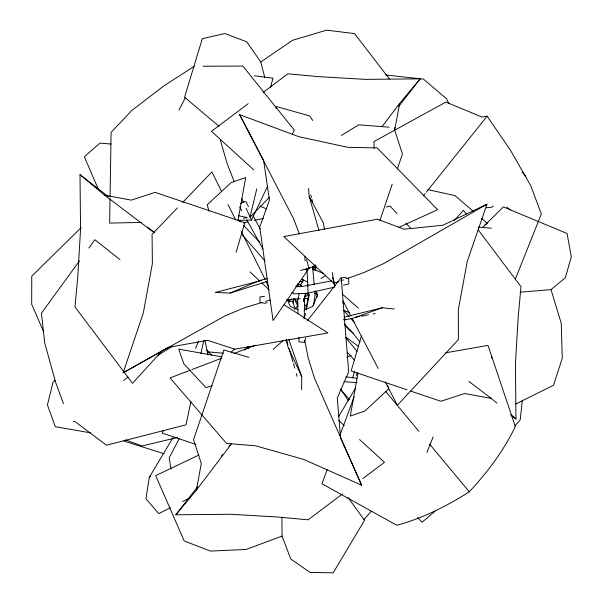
<?xml version="1.0" encoding="UTF-8"?>
<svg xmlns="http://www.w3.org/2000/svg" width="603" height="603" viewBox="0 0 603 603"><rect width="100%" height="100%" fill="white"/><g stroke="black" fill="none" stroke-linecap="round" stroke-linejoin="round"><path stroke-width="0.9" d="M301.606 389.711L301.756 376.694L288.799 339.542M110.04 198.786L109.656 223.095L141.584 222.409M110.07 196.917L111.103 132.396L131.823 110.455L163.549 86.146L194.249 66.307M304.251 318.437L304.643 296.533L305.57 293.035M315.61 270.611L315.776 267.023L314.042 270.227M293.555 298.719L292.983 303.317M316.974 297.324L317.261 294L314.728 293.45M522.326 400.158L520.268 419.696L514.924 425.944M394.611 129.449L394.852 127.587M313.454 305.691L315.113 294.875L314.789 291.196M306.279 310.04L309.166 294.52L305.638 309.339M172.933 437.718L149.348 477.237L145.918 498.726L158.732 513.643L170.272 507.794M237.914 220.826L245.7 177.546L231.062 182.656L207.236 204.771L208.962 211.095M358.061 372.805L350.283 416.085L364.921 410.982L388.747 388.86L387.759 385.249M342.557 493.887L308.118 519.824L277.862 517.027L230.776 514.269L175.82 514.789L196.352 490.201L201.304 463.496L193.54 439.7L223.871 349.996L248.888 357.33M263.157 92.417L287.857 73.807L318.113 76.611L365.199 79.362L420.155 78.842L399.623 103.437L394.671 130.142L402.442 153.938L397.332 169.036M305.578 313.59L304.108 318.791M190.819 401.975L186.033 424.821L106.475 445.218L75.036 421.587L73.28 421.391M200.957 353.554L203.641 340.763M299.216 293.495L297.663 300.626L297.98 313.545M300.776 286.372L301.357 283.696L303.392 279.566M304.643 296.533L303.573 301.349L305.932 293.638M305.156 256.335L304.749 258.084L305.186 260.865M256.75 188.89L249.966 217.253L269.549 197.151M276.016 108.367L276.46 106.535L309.686 115.949L312.776 120.51M270.596 87.329L272.918 78.209L254.398 75.744M307.424 286.048L307.892 284.299M236.165 252.182L244.81 222.695L155.107 192.365L131.311 200.136L104.605 195.184L80.018 174.651L80.538 229.607L77.779 276.687L74.983 306.95L132.502 383.304L162.84 350.079M361.385 336.09L351.165 370.935L407.123 389.855M352.627 377.9L354.489 371.584M305.698 337.997L304.394 342.293L299.013 341.916L298.809 337.371M356.29 375.601L357.149 372.925M261.988 302.487L244.841 307.613L225.205 315.784L123.148 372.812L143.326 312.882L152.393 263.586L152.054 234.348L177.425 207.892M379.913 220.547L392.229 184.134M335.095 285.845L333.791 283.342L283.832 236.602L377.365 219.236L404.198 229.215L442.956 225.213L486.96 204.221L467.295 261.363L458.333 309.61L458.386 339.557L397.4 405.269L385.204 381.88M327.143 469.722L321.934 483.787L396.842 525.281C422.718 518.271 446.763 506.128 469.315 491.799C487.473 472.194 503.754 450.735 515.301 426.54L487.985 345.383L445.527 352.83M339.836 435.449L354.157 396.789M163.262 430.504L162.23 433.127L195.719 444.328M195.606 348.406L198.357 341.419M515.309 279.219L541.328 213.952L530.715 185.649L510.718 150.682L487.149 116.16L482.038 117.072L445.888 102.103L373.898 141.592L374.161 148.165M426.924 452.408L433.142 437.009M238.328 220.329L251.474 220.042L267.642 186.116M292.297 134.386L294.324 130.142L242.851 66.081L203.128 66.224M178.963 110.108L185.302 97.776M179.212 438.69L169.194 457.752L170.928 468.855M338.66 416.5L355.491 388.196M315.279 264.77L313.296 267.958L315.949 265.297M300.234 286.779L301.123 285.392M314.932 265.682L308.962 268.403L273.069 320.6L259.727 227.03L269.458 200.196L263.647 160.496L239.655 114.676L298.922 136.723L347.908 147.336L377.139 147.916L437.642 209.708L398.447 227.587M79.46 260.933L41.441 313.168L44.765 343.197L55.499 381.91L63.428 403.626M88.822 248.059L94.882 239.73L119.974 259.599M382.053 126.638L399.623 103.437M196.352 490.201L231.492 443.8M398.824 106.286L420.155 78.842M175.82 514.789L197.731 486.606M221.376 456.2L222.53 454.715M228.869 446.552L230.022 445.074M307.311 320.841L341.238 277.591L348.677 371.817L337.281 397.988L340.582 437.974L361.657 485.211L303.889 459.486L255.664 445.813L226.524 443.401L170.023 377.93L190.149 370.242M423.374 195.854L425.13 193.661M426.298 192.199L487.149 116.16M363.941 519.605L371.244 511.261M294.988 308.751L298.04 305.337M305.992 296.442L308.435 293.706M453.999 220.713L463.481 210.326L466.3 214.073M182.634 202.465L211.909 171.938L221.467 191.241M149.348 477.237L150.667 475.895M482.702 227.369L503.339 206.919L567.061 233.489L571.297 256.803L565.32 277.81L551.014 289.606L520.08 292.206M81.224 227.55L31.748 276.212L31.703 304.364L43.71 331.838M231.273 352.205L234.62 348.949M312.912 268.267L315.588 265.735M493.39 205.924L492.01 207.183L486.417 207.749M244.464 350.109L248.594 346.363M55.069 380.395L53.034 382.212L47.441 404.922L55.295 426.713L90.533 432.841M273.174 349.378L283.018 340.672M435.065 511.14L422.062 522.266L417.547 517.517M288.121 301.719L291.739 298.892M240.74 203.693L242.76 202.163L245.934 201.59L248.428 206.595M248.18 103.693L211.502 131.326L253.727 169.88M123.607 380.478L128.1 377.101M362.772 478.661L384.48 462.305L359.561 439.549M294.573 309.286L296.058 308.201M264.74 77.403L260.775 62.003L292.508 40.326L326.622 30.15L354.564 33.617L389.417 78.978M320.932 278.616L325.597 275.443M315.467 293.721L317.02 292.696M484.933 224.829L487.314 223.329L481.691 218.505M157.458 355.619L172.285 346.424M341.434 135.426L358.664 124.844L389.282 127.165M486.96 204.221L384.058 263.383L364.144 272.458L346.8 278.676M123.148 372.812L168.192 347.388L207.688 340.341L234.816 349.22L327.926 332.946L284.028 304.749M182.634 501.523L190.051 497.761M515.603 404.093L553.546 385.227L562.267 358.182L561.265 323.396L551.014 289.606M198.922 455.024L155.717 475.639L184.194 540.974L210.477 551.089L246.039 549.454L282.068 536.09L281.918 517.382M261.596 280.501L215.301 292.432L230.165 293.073L259.576 280.508L267.777 278.48M304.116 310.032L312.746 306.46L317.397 295.236L315.603 290.917M191.897 369.571L221.64 358.205M233.889 353.516L255.762 345.157M346.702 357.164L351.104 355.536M333.791 283.342L338.992 281.473M340.725 280.855L343.326 279.92M394.354 309.03L382.332 307.756L352.19 318.452L343.868 319.959M297.535 285.174L300.173 284.254L300.565 286.063M230.165 293.073L267.702 281.292M305.246 269.511L309.716 268.101L300.603 270.363M265.599 301.41L270.106 300.06M331.831 280.87L302.035 286.5L295.545 286.387M340.785 278.39L344.366 277.395L348.685 278.578L348.798 283.983L343.544 285.151M386.425 207.048L390.035 206.06L396.985 213.552M212.264 385.845L205.947 387.571L183.825 363.745L178.722 349.107L222.002 356.893M306.995 268.81L309.716 268.101M344.125 317.163L382.332 307.756M177.636 437.454L142.052 445.986L125.567 439.919M243.469 222.891L248.014 221.859M254.383 220.404L263.481 218.339M334.801 287.103L306.671 293.382L293.231 293.827M267.212 302.721L264.438 303.249L260.044 302.352L259.908 296.962L264.416 296.329M343.718 319.567L345.564 319.213M355.695 317.268L359.373 316.56M361.212 316.213L368.584 314.796M373.189 313.914L375.028 313.56M243.642 218.263L247.343 217.577L238.125 215.663M288.272 301.771L292.779 300.98L294.566 307.259M291.724 292.824L293.555 292.606M286.508 299.759L300.158 298.719M303.799 298.44L308.299 298.749M287.895 300.58L289.734 300.686M110.967 144.027L99.902 143.122L84.36 156.757L98.613 189.87M343.951 381.631L357.029 382.709M478.307 227.067L491.392 228.243M207.553 351.82L223.449 353.252M385.513 74.983L423.464 79.129L446.499 98.696L448.934 103.708M303.173 281.948L299.503 281.443M345.79 376.815L356.908 378.247M496.993 403.143L491.37 398.455L464.664 393.503L440.868 401.266L410.673 391.061M287.254 299.337L289.048 299.714M427.919 189.644L454.971 195.591L473.249 211.269M343.265 310.492L349.401 312.392M123.819 441.019L164.22 453.795M342.632 302.691L344.396 303.301M259.803 206.105L266.73 208.924M312.437 268.893L323.351 273.415M301.523 279.362L307.568 281.872M298.07 309.678L290.299 306.46L287.443 299.555M346.13 337.303L358.212 346.212M506.829 207.183L510.537 209.957M468.923 381.45L491.37 398.455M104.605 195.184L153.999 232.585M510.771 414.947L515.964 418.987L515.444 364.031L518.196 316.944L521 286.689L478.141 229.788M80.018 174.651L108.201 196.563M147.509 227.12L154.187 232.306M353.396 333.376L349.182 329.864L344.856 325.183M511.043 414.879L515.964 418.987M219.002 126.306L184.571 97.226L202.314 38.675L224.896 33.527L246.763 41.841L260.775 62.003M342.218 293.97L358.416 308.125M338.796 420.593L344.328 425.65M250.041 271.938L259.644 280.923M261.702 282.845L269.24 289.9M206.347 350.034L211.774 355.159M243.393 225.288L259.554 242.089M344.471 324.007L352.054 332.042L360.127 342.195M405.834 223.08L410.892 228.529M238.283 219.794L240.182 221.874M304.945 304.914L306.814 306.995M242.421 235.11L265.019 260.926M347.29 352.19L354.67 360.458M340.235 389.071L349.589 399.525M343.604 310.281L349.107 316.5M350.946 318.572L354.617 322.718M522.198 172.104L525.854 176.332M345.821 337.786L357.051 351.263M385.724 391.505L418.912 431.326M429.713 444.283L469.315 491.799M296.789 285.174L297.935 286.674M247.32 347.026L248.444 348.519M348.029 497.483L364.521 520.321L333.158 572.85L310.002 572.383L290.789 559.034L282.068 536.09M294.694 298.658L297.95 303.234M340.778 389.206L348.474 400.957M260.164 228.778L253.019 215.768M263.006 249.016L246.823 219.929M239.617 206.859L241.871 210.944M308.54 188.535L309.203 196.54L323.321 222.793L324.482 229.238M342.941 300.874L350.78 315.912M352.092 318.414L378.232 368.523M239.655 114.676L293.45 218.474L299.359 234.032M294.294 298.884L297.588 305.54M228.107 204.681L235.585 219.794M241.396 231.544L265.071 279.4M265.9 281.081L268.802 286.953M301.756 376.694L288.279 347.697L285.988 339.557M241.532 198.236L243.446 202.435M246.122 208.299L251.474 220.042M361.657 485.211L314.487 378.239L308.193 357.918L304.703 340.371M234.085 181.397L227.105 163.428L220.329 140.084M286.372 339.368L287.94 344.773M288.995 348.368L292.93 361.868M293.45 363.669L294.761 368.169M296.337 373.574L297.128 376.272M309.203 196.54L319.01 230.632M332.434 277.282L334.243 283.561L332.261 272.511M310.718 194.912L311.442 197.626M311.924 199.435L312.64 202.148M333.519 280.847L334.243 283.561M306.55 259.298L308.962 268.403M204.914 340.175L207.952 354.873M306.512 269.224L307.251 273.868L308.397 299.397M491.505 355.453L491.822 358.197M312.542 266.42L314.223 284.759M302.322 279.242L302.495 280.998M297.874 283.297L298.063 286.953"/></g></svg>
